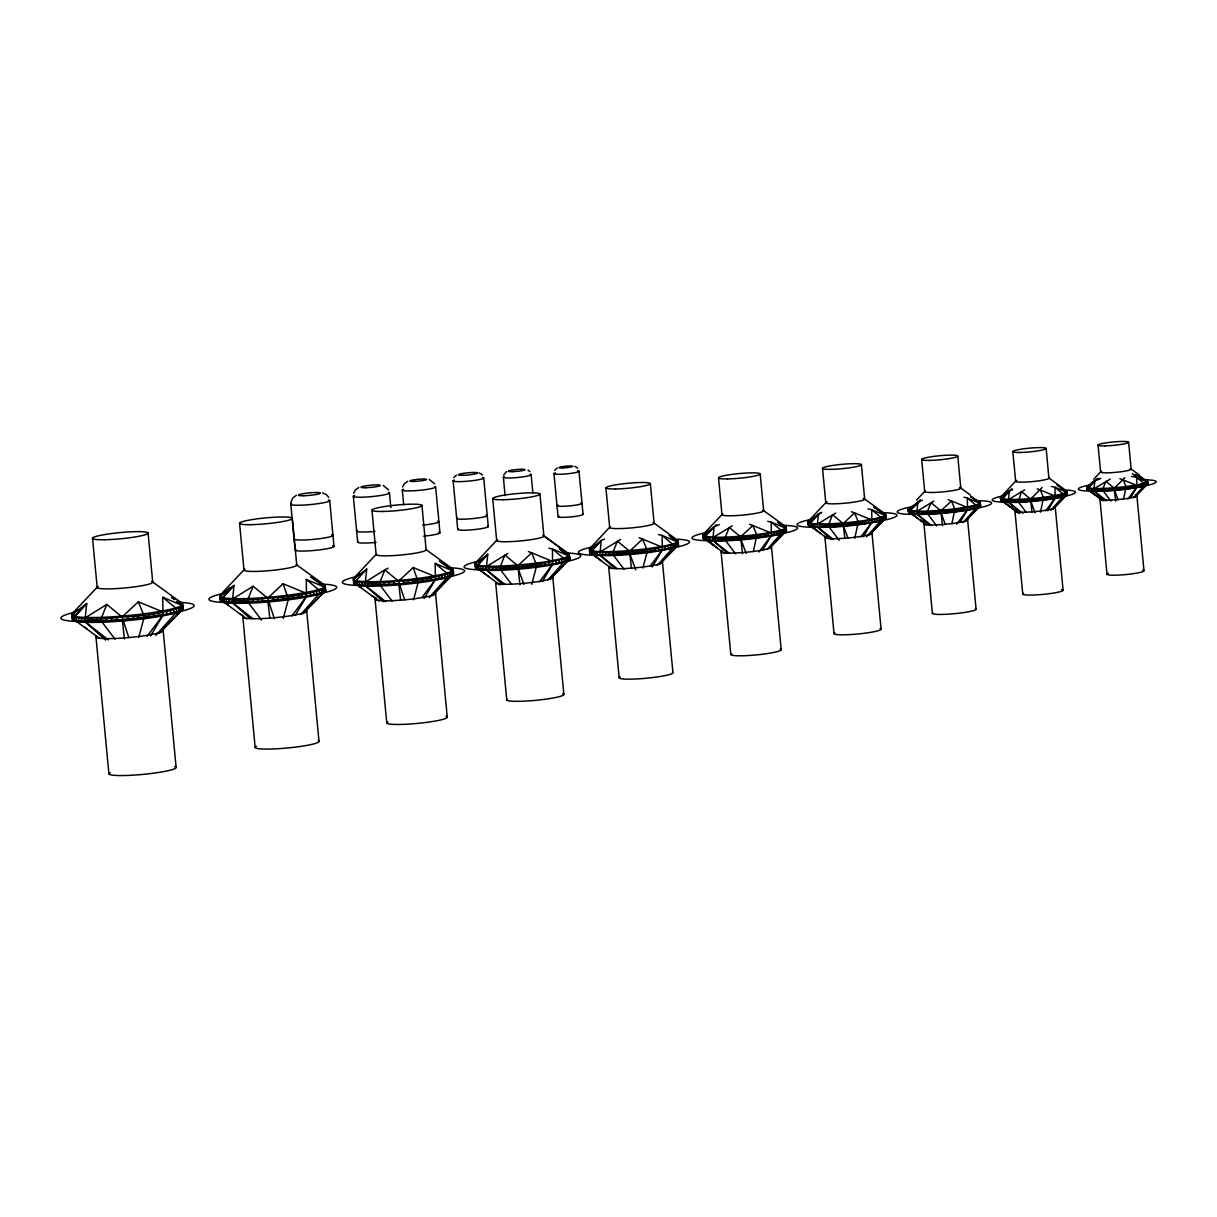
<?xml version="1.0" encoding="UTF-8"?>
<svg xmlns="http://www.w3.org/2000/svg" width="1217" height="1217" viewBox="0 0 1217 1217"><rect width="100%" height="100%" fill="white"/><g stroke="black" fill="none" stroke-linecap="round" stroke-linejoin="round"><path stroke-width="1.5" d="M424.155 598.521L435.382 579.551L435.184 563.441L453.378 571.123L453.53 572.857L432.598 595.417M542.417 581.467L552.624 564.186L552.442 548.943L548.958 548.198M652.221 566.955L662.322 549.78L662.139 535.419L658.473 534.613M863.249 536.743L871.859 522.23L871.707 509.725L868.025 508.934M959.924 522.443L967.485 509.634L967.348 497.981L963.925 497.251M1047.67 510.76L1055.139 498.042L1055.002 487.272L1051.336 486.465M150.634 635.898L162.987 615.117L162.759 597.273L182.976 605.762L182.961 609.032L159.442 633.129M295.183 615.483L306.501 596.391L306.288 579.429L325.487 587.507L323.129 585.362M762.679 550.054L771.35 535.45L771.198 522.078L767.744 521.332M1130.304 498.072L1136.784 487.211L1136.663 477.429L1132.388 473.489M302.972 613.718L325.487 590.61L325.258 587.172M549.871 579.353L569.617 559.014L569.404 555.926L559.698 548.913L567.502 554.298M660.314 563.501L678.31 544.912L678.325 542.295L676.333 540.47M769.342 548.304L786.334 530.886L786.152 528.178L777.602 522.032M869.288 534.963L885.839 517.97L885.094 514.897L873.836 507.033L885.672 515.43M964.944 521.667L980.476 505.679L980.4 504.264L979.061 504.218M1052.614 509.391L1067.126 494.391L1066.99 492.216L1061.239 488.017L1065.636 491.06M1134.989 496.932L1147.874 483.134L1146.399 480.837L1135.355 474.402M105.514 640.02L84.825 621.568L86.696 603.541L74.222 617.065L72.168 616.973L72.062 614.844L77.492 610.189M249.972 618.358L232.249 602.521L234.029 585.377L222.194 598.247L220.231 598.155L220.125 596.132L229.907 587.735M378.852 600.939L353.538 582.213L353.554 579.292L360.171 573.603M383.279 601.7L365.039 585.347L366.713 569.069M500.081 585.042L475.543 566.985L475.345 563.943L479.437 560.413M502.819 584.601L486.192 569.662L487.774 554.267L477.186 565.829L475.178 565.053M611.588 568.506L589.789 552.427L589.591 549.552L593.82 545.901M614.844 568.476L599.798 554.937L601.274 540.439L604.53 539.07M726.884 552.929L712.736 540.287L714.12 526.778L716.539 524.633M826.86 538.112L808.377 524.542L808.21 522.032L812.332 518.503M831.089 539.222L817.139 526.748L818.433 514.122L821.475 512.311M926.502 524.983L908.384 511.551L908.384 509.436L912.689 505.74M929.027 524.892L916.69 513.817L917.892 502.073L920.402 499.822M1019.009 513.483L1000.739 500.02L1000.587 497.875L1007.204 492.155M1020.363 512.813L1008.239 501.921L1009.349 491.029L1011.677 488.96M724.587 553.476L703.35 537.929L703.167 535.252L707.138 531.844M1103.058 500.811L1086.766 488.838L1086.766 487.074L1093.703 481.141M1105.051 500.78L1093.794 490.755L1094.813 480.882L1097.475 478.524M290.802 502.712L292.765 497.951L296.385 495.319M642.88 568.035L647.079 552.122L646.82 549.46L642.606 539.04L639.062 537.716M1040.444 512.174L1043.517 497.814L1040.352 489.995L1037.249 488.838M413.552 599.783L418.222 582.182L413.202 567.533L398.552 581.224C384.405 582.882 369.207 584.662 355.501 581.3L353.371 580.479M531.753 584.312L536.423 566.666L536.149 563.851L531.677 552.807L528.391 551.575M854.775 538.34L858.289 521.971L854.593 512.889L851.504 511.748M951.831 523.873L954.889 509.375L951.466 500.932L948.119 499.685M138.768 637.328L143.91 618.038L143.606 614.737L138.342 601.807L122.065 617.004C106.351 618.829 89.45 620.807 74.222 617.065L86.681 603.556L72.062 614.844L72.305 618.419L99.155 638.073M283.257 618.495L288.383 599.175L283.089 583.734L267.634 598.186C252.695 599.92 236.646 601.791 222.194 598.247L234.014 585.392L220.125 596.132L220.353 599.54L246.671 618.829M753.323 551.681L756.822 535.176L752.867 525.485L749.55 524.253M1123.489 499.305L1126.121 487.013L1123.23 479.924L1119.823 478.661M176.526 601.259L182.656 605.731L180.633 608.028L176.389 608.637C159.138 614.433 140.335 616.228 122.065 617.004L106.837 604.423L101.3 618.236L101.62 621.537L114.976 639.138M316.937 581.102L310.731 576.843L325.182 587.476L323.266 589.667L319.25 590.245C302.85 595.737 284.976 597.441 267.634 598.186L253.166 586.214L247.903 599.357L248.207 602.491L261.503 620.046M353.645 493.174L355.303 490.025L358.832 487.454M402.614 486.967L404.257 483.834L407.695 481.308M503.64 475.041L506.591 471.557M453.758 477.733L456.39 475.102M353.538 582.213L354.314 579.292L353.828 582.274L361.327 587.796M475.604 566.757L476.06 563.943L475.33 566.696M589.576 552.153L591.34 549.156M808.925 523.386L808.194 524.299M909.905 510.075L908.384 511.551M221.114 597.958L220.11 599.205L219.942 597.38M703.396 537.731L703.806 535.252L703.35 537.929M589.439 550.601L591.325 551.331C617.993 554.922 646.912 551.286 673.062 544.592L676.439 544.105L678.325 542.295M1000.465 498.666L1001.895 499.198C1021.884 501.891 1043.578 499.168 1063.186 494.148L1067.142 492.429M364.75 582.365L384.846 569.875L398.552 581.224C414.997 580.539 431.929 578.927 447.445 573.709L451.264 573.161L453.074 571.092L440.965 562.208M475.345 563.943L487.743 554.283L477.186 565.829C505.511 569.647 536.256 565.783 564.019 558.664L567.624 558.147L569.617 556.23M703.015 536.241L704.795 536.925C729.789 540.287 756.898 536.88 781.42 530.597L784.585 530.14L786.349 528.452M885.109 516.601L885.626 515.658L871.707 509.725L881.245 517.697L885.109 516.601L885.246 517.955L881.458 520.009L866.519 536.819M979.807 504.401L979.776 502.819L970.694 496.43L980.278 503.519L967.348 497.981L976.201 505.42L979.807 504.401L979.913 505.648L976.414 507.565L963.027 522.671M1086.659 487.789L1087.968 488.306C1106.299 490.755 1126.181 488.26 1144.163 483.666C1145.319 484.077 1148.833 482.601 1147.175 481.46M554.663 470.401L557.173 467.967M1032.001 512.22L1030.586 499.168L1042.163 487.439M1115.67 501.085L1114.27 488.26L1124.888 477.596M650.441 565.829L662.322 549.78L673.305 547.239L678.31 544.912L678.112 542.006M1045.57 510.973L1055.139 498.042L1067.126 494.391L1066.99 492.216M539.466 581.893L552.624 564.186L564.292 561.493L569.617 559.014L569.404 555.926M956.638 524.223L967.485 509.634L976.414 507.565L976.201 505.42C954.965 510.851 931.461 513.802 909.799 510.897L908.262 510.303M291.882 615.969L306.501 596.391L319.539 593.379L325.487 590.61L325.182 587.476M422.04 597.441L435.382 579.551L447.734 576.691L453.363 574.059L453.074 571.092M860.815 537.032L871.859 522.23L881.458 520.009L881.245 517.697C858.365 523.553 833.052 526.733 809.731 523.599L808.073 522.96M147.074 636.385L162.987 615.117L176.708 611.938L182.961 609.032L182.717 605.412L180.481 603.495M759.012 551.955L771.35 535.45L786.334 530.886L786.152 528.178M1127.84 499.122L1136.784 487.211L1147.768 483.864L1147.631 481.886M547.924 579.977L564.292 561.493L564.019 558.664L552.442 548.943L569.343 556.184L559.318 548.837M657.241 565.449L673.305 547.239L673.062 544.592L662.139 535.419L678.067 542.25L670.582 536.758M1050.834 510.349L1063.369 496.14L1063.186 494.148L1055.002 487.272L1066.944 492.398L1056.843 484.975M1141.546 488.336L1144.056 485.492M429.266 597.501L447.734 576.691L447.445 573.709L435.184 563.441M155.852 635.35L176.708 611.938L176.389 608.637L162.759 597.273M300.766 614.494L319.539 593.379L319.25 590.245L306.288 579.429M767.09 549.415L781.649 533.076L781.42 530.597L771.198 522.078L786.106 528.421L777.693 522.276M1133.316 497.799L1144.33 485.477L1144.163 483.666L1136.663 477.429L1131.612 476.349M617.049 568.522L599.798 554.937L591.568 553.994L591.325 551.331L601.259 540.439L589.591 549.552L589.789 552.427M1022.828 513.407L1008.239 501.921L1002.078 501.206L1001.895 499.198L1009.349 491.029L1012.468 489.173M591.325 551.331L601.274 540.439M931.598 525.531L916.69 513.817L909.997 513.042L909.799 510.897L920.706 500.385M1001.895 499.198L1009.349 491.029L1012.605 489.66M833.037 539.192L817.139 526.748L809.944 525.911L809.731 523.599L818.433 514.106L821.688 512.753M909.799 510.897L917.892 502.073L922.425 500.157M728.953 552.959L712.736 540.287L705.023 539.405L704.795 536.925L714.12 526.778L719.369 524.603M704.795 536.925L714.12 526.778L703.167 535.252M809.731 523.599L818.433 514.122L808.21 522.032L808.377 524.542M1106.557 500.704L1093.794 490.755L1088.135 490.101L1087.968 488.306L1094.813 480.882L1099.103 478.342M1087.968 488.306L1094.813 480.882L1100.792 478.387M589.682 548.639L609.732 527.235M1000.663 497.19L1015.693 481.141M475.451 562.984L496.749 540.287M916.523 500.141L924.768 491.364M220.247 595.067L244.069 569.784M353.66 578.273L376.22 554.298M722.061 514.487L703.259 534.415M808.301 521.256L825.841 502.621M72.183 613.718L97.269 587.157M1093.657 479.27L1100.64 471.892L1098.038 445.118M550.251 578.866L569.617 559.014M659.949 563.79L678.31 544.912M965.248 521.272L980.476 505.679L980.309 503.306M1052.903 509.025L1067.126 494.391M304.706 611.832L325.487 590.61M432.278 595.645L453.363 574.059M870.185 533.974L885.839 517.97L885.626 515.658M163.124 629.265L182.961 609.032M769.676 547.878L786.334 530.886M1134.503 497.357L1147.768 483.864M519.902 584.708L517.849 565.768L531.677 552.807L552.366 561.356M631.44 568.354L629.585 551.271L642.606 539.04L662.078 547.118M942.521 525.774L940.893 510.836L951.466 500.932L967.287 507.474M844.841 538.523L843.214 523.538L854.593 512.889L871.631 519.918M742.492 553.705L740.666 536.864L752.867 525.485L771.122 532.985M1017.564 512.281L1000.77 499.868L1000.587 497.875L1009.349 491.029M353.554 579.292L366.697 569.084L355.501 581.3L355.79 584.282L365.039 585.347L385.85 601.67M908.551 511.779L908.384 509.436L917.877 502.058M1086.903 489.036L1086.766 487.074L1094.813 480.882M1090.219 485.477L1086.766 487.074M599.555 552.275L620.609 539.45M1008.056 499.913L1024.653 489.873M485.918 566.848L507.93 553.431M916.477 511.657L933.971 501.069M84.505 618.266L106.837 604.423M231.96 599.372L253.166 586.214M712.508 537.823L732.254 525.866M816.926 524.436L835.76 513.057M1093.627 488.96L1110.315 479.072M388.056 568.202L384.846 569.875L379.871 582.35L380.145 585.331L392.285 601.365M74.252 614.357L72.062 614.844M908.384 509.436L909.814 509.132M162.987 615.117C133.642 618.601 103.901 622.8 74.541 620.366L74.222 617.065M306.501 596.391C278.632 599.707 250.367 603.708 222.483 601.396L222.194 598.247M435.382 579.551L398.841 584.206L365.039 585.347M552.624 564.186C527.691 567.137 502.408 570.712 477.444 568.658L477.186 565.829M662.322 549.78L629.843 553.933L599.798 554.937M771.35 535.45L740.894 539.344L712.736 540.287M871.859 522.23L843.427 525.866L817.139 526.748M967.485 509.634L941.091 512.996L916.69 513.817M1055.139 498.042L1030.784 501.161L1008.239 501.921M1136.784 487.211L1114.453 490.071L1093.794 490.755M1145.41 480.989L1146.399 480.837L1138.336 475.315L1147.601 482.054L1136.663 477.429M220.125 596.132L220.931 596.132M1000.587 497.875L1001.895 497.57L1001.987 498.453M1086.766 488.838L1101.948 499.35M322.596 492.87L326.597 494.787L328.712 497.388M71.864 616.167L72.366 618.145M479.179 472.835L482.419 474.889M429.145 479.422L434.682 483.788M885.215 516.251L885.976 517.027M568.856 556.914L569.769 557.858M453.53 572.857L452.389 570.119L448.191 567.061M182.063 606.568L183.159 607.679M574.804 466.309L577.725 468.241M383.203 485.446L388.558 489.919M1123.23 479.924L1136.602 485.4M283.089 583.734L306.212 593.257M138.342 601.807L162.667 611.816M413.202 567.533L435.093 576.569M1040.352 489.995L1054.956 496.049M527.98 470.051L529.882 471.587M970.679 496.43L978.864 502.073M439.383 561.007L443.794 564.034M668.985 535.389L674.857 539.45A44.633 4.974 -5.4 0 1 633.798 550.175A44.633 4.974 -5.4 0 1 592.573 547.148M817.398 530.642L808.423 524.36L820.182 533M714.151 545.246L706.468 539.876L716.98 547.696M913.161 514.806L908.597 511.596L917.572 518.214M920.767 520.161L923.809 522.306M353.828 582.274L359.928 586.564M1011.646 507.535L1000.739 500.02M594.383 555.408L597.395 557.553M1131.049 468.986L1139.264 474.919M864.542 498.924L885.489 514.122M763.531 510.547L785.969 526.763M296.583 564.794L325.015 585.377M152.551 581.893L182.459 603.526M960.7 487.941L970.421 495.015M569.176 554.313L543.74 535.799L568.887 554.1M425.98 549.552L452.907 569.1M1066.822 491.075L1048.871 477.977L1046.164 448.434M653.955 523.021L677.915 540.485M1101.704 499.67L1086.948 488.884L1087.237 487.074M824.594 536.241L827.545 538.401M223.487 601.517L228.066 604.895M240.312 613.885L243.37 616.137M84.445 626.998L87.472 629.219M920.554 520.42L925.042 523.721M480.167 570.119L489.295 576.858M371.824 595.524L376.327 598.825M589.834 552.214L601.73 561.007M232.249 602.521L252.588 618.434M84.825 621.568L108.404 639.99M486.192 569.662L505.207 584.601M1114.27 488.26L1105.903 481.354L1102.861 488.945L1103.028 490.755L1110.878 501.069M740.666 536.864L729.242 527.433L725.104 537.792L725.332 540.272L735.661 553.887M843.214 523.538L832.55 514.715L828.671 524.405L828.899 526.733L839.182 540.318M1030.586 499.168L1021.443 491.562L1018.325 501.891L1026.235 512.418M940.893 510.836L930.99 502.621L927.4 511.642L927.597 513.802L936.694 525.85M629.585 551.271L617.399 541.124L612.988 552.259L613.231 554.922L624.123 569.404M517.849 565.768L504.903 555.013L500.202 566.818L500.461 569.647L511.429 584.175M452.389 570.119L453.378 571.123M1114.453 490.071L1118.104 499.868M843.427 525.866L848.036 538.264M740.894 539.344L746.127 553.4M267.634 598.186L274.373 618.662M122.065 617.004L128.789 637.556M1030.784 501.161L1035.058 512.753M941.091 512.996L945.366 524.542M629.843 553.933L635.715 569.83M518.107 568.582L523.949 584.373M398.552 581.224L404.652 599.905M786.486 529.882L785.528 527.615M678.462 543.832L677.458 541.398M325.669 589.332L324.467 586.457M398.841 584.206L400.621 600.24M267.923 601.32L269.809 618.206M122.369 620.305L124.438 638.91M1147.19 482.799L1147.296 483.849M1146.49 483.316L1146.566 484.123M1145.471 483.605L1145.562 484.655M1142.657 484.472L1142.748 485.522M1140.877 485.035L1140.953 485.826M1138.869 485.34L1138.96 486.389M1136.876 495.654L1143.98 570.758M1134.244 486.207L1134.335 487.256M1128.585 442.212L1131.141 469.153M1131.673 486.739L1131.749 487.53M1128.965 487.013L1129.057 488.063M1123.261 487.743L1123.367 488.793M1120.309 488.2L1120.385 488.991M1117.312 488.367L1117.404 489.417M1111.349 488.854L1111.44 489.903M1108.444 489.173L1108.52 489.964M1105.599 489.204L1105.705 490.253M1100.32 489.371L1100.411 490.421M1099.925 499.168L1107.014 574.272M1097.917 489.523L1097.993 490.329M1095.68 489.386L1095.772 490.436M1091.862 489.219L1091.953 490.268M1090.326 489.204L1090.402 489.995M1089.017 488.899L1089.124 489.949M1087.983 486.8L1088.059 487.591M1087.268 488.413L1087.359 489.462M1066.503 493.22L1066.609 494.376M1065.727 493.783L1065.818 494.665M1064.616 494.102L1064.723 495.258M1061.543 495.03L1061.665 496.186M1059.611 495.638L1059.703 496.521M1057.406 495.988L1057.527 497.144M1055.261 507.383L1063.095 590.215M1052.37 496.916L1052.477 498.072M1049.571 497.51L1049.662 498.392M1046.605 497.814L1046.726 498.97M1040.398 498.605L1040.505 499.761M1037.173 499.092L1037.264 499.974M1033.902 499.289L1034.009 500.446M1027.391 499.822L1027.498 500.978M1024.227 500.172L1024.318 501.039M1021.139 500.187L1021.246 501.343M1012.833 451.613L1015.647 481.323M1015.358 500.385L1015.465 501.541M1014.948 511.216L1022.767 594.048M1012.742 500.552L1012.818 501.434M1010.293 500.4L1010.414 501.556M1006.14 500.217L1006.246 501.374M1004.466 500.202L1004.542 501.069M1003.036 499.852L1003.158 501.008M1001.119 499.335L1001.226 500.491M979.776 502.819L979.898 504.066M978.955 505.009L979.046 505.968M977.753 505.359L977.875 506.607M974.437 506.363L974.543 507.611M972.337 507.033L972.429 507.976M969.949 507.398L970.071 508.645M967.621 519.705L976.08 609.154M964.488 508.417L964.609 509.664M957.779 456.04L960.806 488.123M961.46 509.056L961.552 509.999M958.251 509.375L958.372 510.623M951.511 510.242L951.633 511.49M948.028 510.775L948.119 511.718M944.468 510.973L944.59 512.22M937.425 511.551L937.546 512.798M934.002 511.931L934.093 512.874M930.64 511.961L930.762 513.209M921.68 459.478L924.707 491.577M924.388 512.174L924.509 513.422M923.931 523.858L932.389 613.322M921.558 512.342L921.649 513.3M918.911 512.174L919.033 513.422M914.408 511.992L914.515 513.239M912.583 511.961L912.674 512.905M911.046 511.596L911.168 512.844M908.947 509.451L909.069 510.699M908.962 511.034L909.084 512.281M884.211 517.271L884.303 518.29M882.918 517.636L883.04 518.974M879.328 518.731L879.45 520.07M877.077 519.446L877.168 520.45M874.506 519.842L874.627 521.18M871.996 533.031L881.078 629.128M868.619 520.937L868.74 522.276M861.408 464.666L864.663 499.122M865.363 521.621L865.454 522.641M861.895 521.971L862.032 523.31M854.653 522.884L854.775 524.238M850.896 523.462L850.987 524.481M847.062 523.69L847.199 525.029M839.471 524.314L839.608 525.653M835.79 524.71L835.881 525.729M832.185 524.74L832.306 526.094M822.525 468.362L825.78 502.834M825.445 524.968L825.567 526.322M824.943 537.518L834.025 633.616M822.388 525.166L822.479 526.185M819.543 524.983L819.665 526.322M814.69 524.77L814.812 526.109M812.728 524.755L812.819 525.759M811.07 524.36L811.207 525.698M808.833 523.736L808.955 525.09M785.558 529.441L785.695 530.871M784.585 530.14L784.691 531.236M783.2 530.536L783.337 531.966M779.367 531.707L779.504 533.137M776.948 532.468L777.054 533.548M774.195 532.894L774.331 534.324M771.502 546.996L781.208 649.711M767.897 534.065L768.018 535.495M760.169 473.9L763.652 510.76M764.398 534.795L764.504 535.891M760.686 535.176L760.823 536.606M752.927 536.165L753.064 537.595M748.896 536.788L749.003 537.868M744.804 537.016L744.941 538.446M736.665 537.686L736.802 539.116M732.71 538.112L732.817 539.207M728.846 538.157L728.983 539.587M718.517 477.885L722 514.73M721.635 538.401L721.772 539.831M721.088 551.803L730.808 654.518M718.349 538.599L718.456 539.694M715.307 538.401L715.444 539.846M710.104 538.188L710.241 539.618M708.005 538.157L708.111 539.237M706.24 537.731L706.362 539.177M703.837 537.077L703.974 538.507M677.473 543.345L677.626 544.881M676.439 544.105L676.561 545.262M674.963 544.516L675.116 546.053M670.871 545.764L671.023 547.3M668.3 546.585L668.407 547.756M665.349 547.042L665.501 548.578M662.489 562.224L672.925 672.666M658.625 548.289L658.777 549.825M650.35 483.621L654.107 523.249M654.913 549.065L655.02 550.236M650.958 549.46L651.095 551.012M642.667 550.525L642.819 552.062M638.377 551.179L638.484 552.351M633.996 551.438L634.148 552.974M625.325 552.153L625.477 553.689M621.111 552.609L621.218 553.781M616.989 552.64L617.125 554.191M605.914 487.865L609.671 527.478M609.291 552.898L609.428 554.45M608.728 567.35L619.164 677.793M605.792 553.127L605.899 554.298M602.537 552.914L602.689 554.45M596.999 552.67L597.136 554.222M594.763 552.655L594.87 553.811M592.862 552.199L593.014 553.735M590.306 551.499L590.443 553.035M578.973 471.283L583.049 514.335M568.719 557.34L568.887 558.983M567.624 558.147L567.746 559.394M566.057 558.588L566.209 560.231M553.978 473.656L558.055 516.723M561.706 559.911L561.858 561.554M558.968 560.778L559.09 562.026M555.85 561.265L556.002 562.908M552.792 577.36L563.867 694.435M548.7 562.604L548.852 564.232M539.922 494.056L543.893 536.043M544.744 563.425L544.866 564.673M540.546 563.851L540.698 565.479M531.144 474.645L532.879 492.961M531.738 564.977L531.89 566.605M527.174 565.677L527.296 566.909M522.534 565.935L522.686 567.578M513.315 566.696L513.468 568.339M503.366 477.292L505.101 495.608M508.828 567.183L508.949 568.43M504.447 567.228L504.599 568.871M492.702 498.559L496.673 540.546M496.277 567.502L496.43 569.145M495.669 582.806L506.744 699.881M492.566 567.731L492.672 568.978M483.681 477.946L488.276 526.535M489.097 567.518L489.249 569.145M483.21 567.259L483.362 568.902M480.837 567.228L480.943 568.476M478.813 566.757L478.981 568.385M476.106 566.011L476.258 567.639M475.421 565.753L475.543 566.985M453.135 480.867L457.729 529.441M453.135 570.803L453.272 572.112M452.435 572.309L452.587 574.044M451.264 573.161L451.385 574.47M449.605 573.633L449.758 575.352M444.996 575.033L445.148 576.767M435.64 486.922L439.961 532.742M442.09 575.96L442.212 577.269M438.789 576.462L438.957 578.197M435.549 593.47L447.248 717.163M431.214 577.877L431.381 579.596M421.934 505.435L426.133 549.81M427.03 578.76L427.167 580.068M422.588 579.201L422.755 580.92M413.263 580.387L413.43 582.122M402.31 490.101L403.694 504.766M408.425 581.133L408.562 582.441M403.512 581.407L403.679 583.141M389.44 492.87L390.824 507.535M393.76 582.213L393.912 583.947M389.014 582.73L389.136 584.038M384.374 582.776L384.526 584.51M371.946 510.197L376.144 554.572M375.718 583.065L375.87 584.799M375.079 599.236L386.763 722.928M371.778 583.308L371.9 584.616M368.112 583.08L368.279 584.814M361.875 582.806L362.042 584.54M353.341 496.323L357.676 542.143M359.365 582.776L359.487 584.084M357.235 582.274L357.402 584.008M354.345 581.483L354.512 583.217M353.645 581.209L353.767 582.517M329.67 500.506L334.006 546.372M324.498 588.769L324.665 590.58M323.266 589.667L323.403 591.036M321.516 590.154L321.684 591.979M316.648 591.629L316.816 593.455M313.59 592.603L313.727 593.987M310.092 593.151L310.274 594.961M306.684 611.056L319.006 741.366M302.105 594.626L302.288 596.452M292.323 518.305L296.75 565.053M290.802 504.31L294.955 548.243M297.693 595.569L297.83 596.938M292.993 596.041L293.175 597.851M283.165 597.288L283.333 599.114M278.054 598.064L278.191 599.449M272.867 598.368L273.034 600.194M262.568 599.22L262.735 601.046M257.563 599.768L257.685 601.137M252.664 599.814L252.832 601.624M239.566 523.34L243.978 570.088M243.522 600.118L243.689 601.943M242.837 617.141L255.159 747.466M239.369 600.377L239.506 601.761M235.505 600.133L235.672 601.943M228.918 599.844L229.085 601.67M226.256 599.814L226.392 601.198M224.019 599.281L224.187 601.107M220.977 598.445L221.144 600.27M181.926 607.085L182.109 609.002M180.633 608.028L180.77 609.474M178.777 608.546L178.96 610.462M173.666 610.113L173.848 612.014M170.441 611.132L170.578 612.577M166.775 611.695L166.942 613.611M163.169 630.512L176.115 767.455M158.362 613.262L158.545 615.178M148.078 533.046L152.718 582.182M153.707 614.25L153.844 615.696M148.763 614.737L148.946 616.654M138.403 616.061L138.586 617.977M133.033 616.882L133.17 618.327M127.572 617.202L127.755 619.103M116.741 618.099L116.908 620.001M111.462 618.662L111.599 620.107M106.305 618.708L106.487 620.624M92.538 538.34L97.177 587.476M96.691 619.042L96.858 620.944M95.96 636.917L108.906 773.86M92.325 619.316L92.462 620.761M88.248 619.042L88.43 620.959M81.311 618.753L81.493 620.67M78.527 618.723L78.664 620.168M76.154 618.16L76.336 620.062M72.944 617.278L73.126 619.194M880.043 628.489A23.625 2.632 -5.4 0 1 857.726 633.996A23.625 2.632 -5.4 0 1 834.953 632.734M870.961 532.407A23.625 2.632 -5.4 0 1 848.645 537.914A23.625 2.632 -5.4 0 1 825.871 536.651M885.246 517.21A39.05 4.351 -5.4 0 1 847.686 525.987A39.05 4.351 -5.4 0 1 808.925 524.451M882.873 513.209A39.05 4.351 -5.4 0 1 846.88 522.595A39.05 4.351 -5.4 0 1 810.811 519.933M863.233 498.483A19.533 2.175 -5.4 0 1 845.237 503.169A19.533 2.175 -5.4 0 1 827.21 501.845M975.608 608.743A21.936 2.449 -5.4 0 1 954.524 613.672A21.936 2.449 -5.4 0 1 932.739 612.805M966.663 519.111A21.936 2.449 -5.4 0 1 947.039 524.116A21.936 2.449 -5.4 0 1 924.281 523.34M979.107 504.69A36.267 4.047 -5.4 0 1 944.833 513.133A36.267 4.047 -5.4 0 1 909.89 511.216M977.723 501.237A36.267 4.047 -5.4 0 1 944.301 509.953A36.267 4.047 -5.4 0 1 910.818 507.489M959.483 487.515A18.133 2.023 -5.4 0 1 943.707 491.79A18.133 2.023 -5.4 0 1 925.422 490.907M1061.604 589.53A20.248 2.251 -5.4 0 1 1043.988 594.292A20.248 2.251 -5.4 0 1 1023.573 593.303M1054.394 506.835A20.248 2.251 -5.4 0 1 1035.256 511.551A20.248 2.251 -5.4 0 1 1015.739 510.471M1066.609 493.752A33.483 3.727 -5.4 0 1 1032.731 501.419A33.483 3.727 -5.4 0 1 1001.987 499.502M1064.586 490.299A33.483 3.727 -5.4 0 1 1033.735 498.331A33.483 3.727 -5.4 0 1 1002.823 496.064M1048.613 477.825A16.734 1.871 -5.4 0 1 1030.829 481.734A16.734 1.871 -5.4 0 1 1016.864 480.472M1142.611 570.134A18.559 2.069 -5.4 0 1 1125.512 574.591A18.559 2.069 -5.4 0 1 1108.368 573.329M1136.069 495.152A18.559 2.069 -5.4 0 1 1118.529 499.472A18.559 2.069 -5.4 0 1 1100.64 498.483M1147.296 483.271A30.684 3.423 -5.4 0 1 1117.799 490.162A30.684 3.423 -5.4 0 1 1087.329 488.96M1142.763 479.817A30.684 3.423 -5.4 0 1 1137.834 484.67A30.684 3.423 -5.4 0 1 1098.464 488.534A30.684 3.423 -5.4 0 1 1090.158 484.975M1130.015 468.636A15.349 1.704 -5.4 0 1 1115.883 472.318A15.349 1.704 -5.4 0 1 1101.704 471.283M174.655 766.558A33.757 3.757 -5.4 0 1 142.754 774.408A33.757 3.757 -5.4 0 1 110.245 772.612M162.454 629.858A33.757 3.757 -5.4 0 1 130.006 637.449A33.757 3.757 -5.4 0 1 96.508 636.111M182.109 607.937A55.799 6.222 -5.4 0 1 128.47 620.487A55.799 6.222 -5.4 0 1 73.081 618.282M178.716 602.232A55.799 6.222 -5.4 0 1 130.173 615.361A55.799 6.222 -5.4 0 1 73.918 612.623M151.516 581.437A27.9 3.103 -5.4 0 1 125.153 587.933A27.9 3.103 -5.4 0 1 98.273 586.442M318.322 740.757A32.068 3.575 -5.4 0 1 285.873 748.12A32.068 3.575 -5.4 0 1 256.422 746.28M306.015 610.432A32.068 3.575 -5.4 0 1 275.179 617.643A32.068 3.575 -5.4 0 1 243.354 616.38M324.665 589.591A53 5.902 -5.4 0 1 273.719 601.487A53 5.902 -5.4 0 1 221.098 599.403M321.455 584.145A53 5.902 -5.4 0 1 272.623 596.878A53 5.902 -5.4 0 1 223.669 593.288M296.187 564.551A26.5 2.951 -5.4 0 1 269.368 570.636A26.5 2.951 -5.4 0 1 245.028 569.115M445.939 716.341A30.379 3.392 -5.4 0 1 417.233 723.43A30.379 3.392 -5.4 0 1 387.964 721.803M434.91 592.892A30.379 3.392 -5.4 0 1 404.181 599.859A30.379 3.392 -5.4 0 1 376.266 598.11M452.587 573.101A50.216 5.598 -5.4 0 1 404.318 584.373A50.216 5.598 -5.4 0 1 354.466 582.395M449.545 567.943A50.216 5.598 -5.4 0 1 405.854 579.748A50.216 5.598 -5.4 0 1 355.212 577.299M425.6 549.339A25.116 2.799 -5.4 0 1 401.473 554.967A25.116 2.799 -5.4 0 1 376.555 553.978M562.619 693.66A28.691 3.195 -5.4 0 1 536.956 700.201A28.691 3.195 -5.4 0 1 507.2 699.197M552.199 576.812A28.691 3.195 -5.4 0 1 526.048 583.126A28.691 3.195 -5.4 0 1 495.76 582.487M568.887 558.086A47.433 5.294 -5.4 0 1 523.295 568.75A47.433 5.294 -5.4 0 1 476.212 566.879M565.996 553.218A47.433 5.294 -5.4 0 1 524.74 564.369A47.433 5.294 -5.4 0 1 476.912 562.056M542.858 535.419A23.716 2.647 -5.4 0 1 520.45 540.941A23.716 2.647 -5.4 0 1 497.601 539.679M672.362 672.149A27.002 3.012 -5.4 0 1 645.04 678.356A27.002 3.012 -5.4 0 1 620.229 676.804M661.926 561.706A27.002 3.012 -5.4 0 1 634.589 567.898A27.002 3.012 -5.4 0 1 609.793 566.361M677.626 544.045A44.633 4.974 -5.4 0 1 634.711 554.085A44.633 4.974 -5.4 0 1 590.412 552.32M653.133 522.656A22.317 2.495 -5.4 0 1 632.049 527.843A22.317 2.495 -5.4 0 1 610.538 526.657M780.112 649.041A25.314 2.83 -5.4 0 1 756.183 654.929A25.314 2.83 -5.4 0 1 731.797 653.59M770.97 546.524A25.314 2.83 -5.4 0 1 745.352 552.32A25.314 2.83 -5.4 0 1 722.092 550.875M785.695 530.08A41.85 4.67 -5.4 0 1 745.473 539.481A41.85 4.67 -5.4 0 1 703.928 537.838M783.155 525.79A41.85 4.67 -5.4 0 1 744.606 535.845A41.85 4.67 -5.4 0 1 705.966 533M762.755 510.197A20.917 2.328 -5.4 0 1 742.978 515.065A20.917 2.328 -5.4 0 1 722.822 513.954M882.766 512.676A50.216 5.598 -5.4 0 1 883.162 520.45A50.216 5.598 -5.4 0 1 813.717 527.25A50.216 5.598 -5.4 0 1 808.62 519.933M974.954 500.598A47.433 5.294 -5.4 0 1 979.715 507.732A47.433 5.294 -5.4 0 1 912.218 514.395A47.433 5.294 -5.4 0 1 910.666 506.941M1065.042 490.055A41.85 4.67 -5.4 0 1 1062.943 496.719A41.85 4.67 -5.4 0 1 1005.44 502.165A41.85 4.67 -5.4 0 1 1002.063 496.019M1144.452 479.757A39.066 4.351 -5.4 0 1 1145.714 485.75A39.066 4.351 -5.4 0 1 1091.436 491.105A39.066 4.351 -5.4 0 1 1087.587 485.37M782.485 525.333A53 5.902 -5.4 0 1 782.896 533.548A53 5.902 -5.4 0 1 709.587 540.713A53 5.902 -5.4 0 1 704.217 532.985M677.352 539.207A55.799 6.222 -5.4 0 1 670.506 548.456A55.799 6.222 -5.4 0 1 593.805 555.226A55.799 6.222 -5.4 0 1 593.79 546.585M565.525 552.959A58.583 6.526 -5.4 0 1 563.73 562.178A58.583 6.526 -5.4 0 1 483.134 569.921A58.583 6.526 -5.4 0 1 477.673 561.387M451.203 567.852A61.382 6.846 -5.4 0 1 444.707 577.816A61.382 6.846 -5.4 0 1 361.251 585.514A61.382 6.846 -5.4 0 1 356.52 576.584M322.718 584.145A64.166 7.15 -5.4 0 1 316.466 594.459A64.166 7.15 -5.4 0 1 229.739 602.613A64.166 7.15 -5.4 0 1 222.361 593.592M179.599 602.309A66.95 7.469 -5.4 0 1 173.073 613.064A66.95 7.469 -5.4 0 1 82.573 621.583A66.95 7.469 -5.4 0 1 74.861 612.166M482.556 477.444A15.349 1.704 -5.4 0 1 468.423 481.126A15.349 1.704 -5.4 0 1 454.245 480.091M487.606 526.124A15.349 1.704 -5.4 0 1 473.109 529.699A15.349 1.704 -5.4 0 1 458.337 528.878M486.115 514.974A15.349 1.704 -5.4 0 1 472.759 518.594A15.349 1.704 -5.4 0 1 457.288 517.833M530.125 474.174A13.95 1.552 -5.4 0 1 517.271 477.52A13.95 1.552 -5.4 0 1 504.386 476.577M577.558 470.781A12.55 1.4 -5.4 0 1 566.422 473.885A12.55 1.4 -5.4 0 1 555.439 472.835M582.502 514A12.55 1.4 -5.4 0 1 569.997 516.982A12.55 1.4 -5.4 0 1 558.968 516.084M581.087 502.88A12.55 1.4 -5.4 0 1 569.51 505.892A12.55 1.4 -5.4 0 1 557.918 505.04M331.526 534.674A19.533 2.175 -5.4 0 1 316.496 539.07A19.533 2.175 -5.4 0 1 294.149 538.812M328.377 499.928A19.533 2.175 -5.4 0 1 311.141 504.507A19.533 2.175 -5.4 0 1 291.517 503.564M332.576 545.718A19.533 2.175 -5.4 0 1 315.583 550.312A19.533 2.175 -5.4 0 1 295.898 549.354M375.003 531.373A18.133 2.023 -5.4 0 1 357.342 530.429M388.649 492.383A18.133 2.023 -5.4 0 1 370.592 496.703A18.133 2.023 -5.4 0 1 354.664 495.395M376.053 542.417A18.133 2.023 -5.4 0 1 358.376 541.474M437.694 521.15A16.734 1.871 -5.4 0 1 422.558 525.135M434.91 486.481A16.734 1.871 -5.4 0 1 418.237 490.451A16.734 1.871 -5.4 0 1 403.527 489.249M438.744 532.194A16.734 1.871 -5.4 0 1 423.607 536.18M174.609 599.479L171.673 597.471L174.609 599.479M830.922 469.351A19.533 2.175 -5.4 0 0 861.347 464.879A19.533 2.175 -5.4 0 0 833.63 465.32A19.533 2.175 -5.4 0 0 830.922 469.351M929.469 460.391A18.133 2.023 -5.4 0 0 957.718 456.238A18.133 2.023 -5.4 0 0 931.979 456.649A18.133 2.023 -5.4 0 0 929.469 460.391M1020.044 452.45A16.734 1.871 -5.4 0 0 1046.118 448.617A16.734 1.871 -5.4 0 0 1022.356 448.997A16.734 1.871 -5.4 0 0 1020.044 452.45M1104.64 445.894A15.349 1.704 -5.4 0 0 1128.539 442.38A15.349 1.704 -5.4 0 0 1106.77 442.729A15.349 1.704 -5.4 0 0 1104.64 445.894M104.54 539.74A27.9 3.103 -5.4 0 0 147.987 533.365A27.9 3.103 -5.4 0 0 108.389 533.989A27.9 3.103 -5.4 0 0 104.54 539.74M250.961 524.664A26.5 2.951 -5.4 0 0 292.247 518.609A26.5 2.951 -5.4 0 0 254.627 519.203A26.5 2.951 -5.4 0 0 250.961 524.664M382.746 511.459A25.116 2.799 -5.4 0 0 421.858 505.724A25.116 2.799 -5.4 0 0 386.215 506.287A25.116 2.799 -5.4 0 0 382.746 511.459M502.91 499.731A23.716 2.647 -5.4 0 0 539.846 494.315A23.716 2.647 -5.4 0 0 506.181 494.847A23.716 2.647 -5.4 0 0 502.91 499.731M615.528 488.975A22.317 2.495 -5.4 0 0 650.289 483.879A22.317 2.495 -5.4 0 0 618.601 484.381A22.317 2.495 -5.4 0 0 615.528 488.975M727.523 478.92A20.917 2.328 -5.4 0 0 760.108 474.143A20.917 2.328 -5.4 0 0 730.413 474.615A20.917 2.328 -5.4 0 0 727.523 478.92M463.068 475.284A9.766 1.095 -5.4 0 0 477.612 472.972A9.766 1.095 -5.4 0 0 463.008 473.398A9.766 1.095 -5.4 0 0 463.068 475.284M512.6 471.648A8.367 0.928 -5.4 0 0 525.059 469.656A8.367 0.928 -5.4 0 0 512.54 470.021A8.367 0.928 -5.4 0 0 512.6 471.648M562.513 467.952A6.967 0.776 -5.4 0 0 572.903 466.294A6.967 0.776 -5.4 0 0 562.467 466.598A6.967 0.776 -5.4 0 0 562.513 467.952M303.946 495.73A11.151 1.247 -5.4 0 0 320.558 493.083A11.151 1.247 -5.4 0 0 303.87 493.57A11.151 1.247 -5.4 0 0 303.946 495.73M365.785 487.713A9.766 1.095 -5.4 0 0 380.328 485.4A9.766 1.095 -5.4 0 0 365.724 485.826A9.766 1.095 -5.4 0 0 365.785 487.713M414.054 481.43A8.367 0.928 -5.4 0 0 426.513 479.452A8.367 0.928 -5.4 0 0 413.993 479.817A8.367 0.928 -5.4 0 0 414.054 481.43"/></g></svg>
